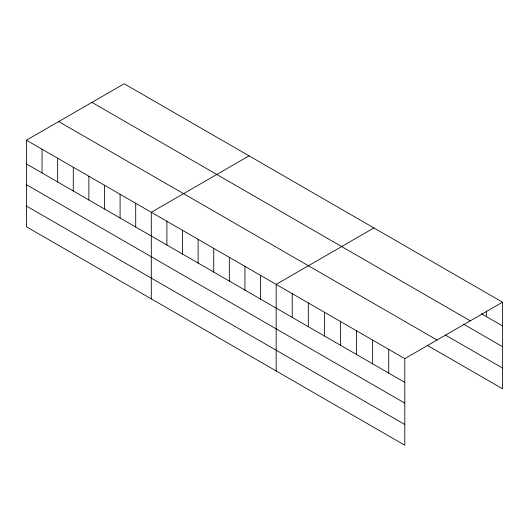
<?xml version="1.0" encoding="UTF-8"?>
<svg xmlns="http://www.w3.org/2000/svg" width="529" height="529" viewBox="0 0 529 529"><rect width="100%" height="100%" fill="white"/><g stroke="black" fill="none" stroke-linecap="round" stroke-linejoin="round"><path stroke-width="0.79" d="M26.45 140.205L404.797 358.642L404.797 445.233L26.45 226.789L26.45 140.205L124.203 83.767L502.55 302.211L502.55 388.795L427.042 345.199M249.053 155.857L151.307 212.288L151.307 298.878M373.91 227.939L276.164 284.377L276.164 370.961M404.797 358.642L502.55 302.211M481.575 313.836L502.55 325.943M91.94 102.395L470.294 320.832M463.397 324.079L502.55 346.687M445.22 334.956L502.55 368.052M58.706 121.584L437.06 340.021M26.45 163.944L404.797 382.381M26.45 184.681L404.797 403.118M26.45 206.052L404.797 424.489M486.468 310.933L486.468 316.659M388.722 349.358L388.722 373.097M372.641 340.074L372.641 363.813M356.559 330.79L356.559 354.529M340.478 321.506L340.478 345.245M324.403 312.229L324.403 335.961M308.321 302.945L308.321 326.677M292.239 293.661L292.239 317.393M260.552 275.364L260.552 299.097M244.947 266.351L244.947 290.09M229.341 257.345L229.341 281.078M213.736 248.332L213.736 272.065M198.124 239.32L198.124 263.058M182.518 230.313L182.518 254.046M166.913 221.301L166.913 245.039M135.702 203.281L135.702 227.014M120.09 194.269L120.09 218.008M104.484 185.256L104.484 208.995M88.879 176.25L88.879 199.982M73.273 167.237L73.273 190.976M57.661 158.224L57.661 181.963M42.056 149.218L42.056 172.95"/></g></svg>
